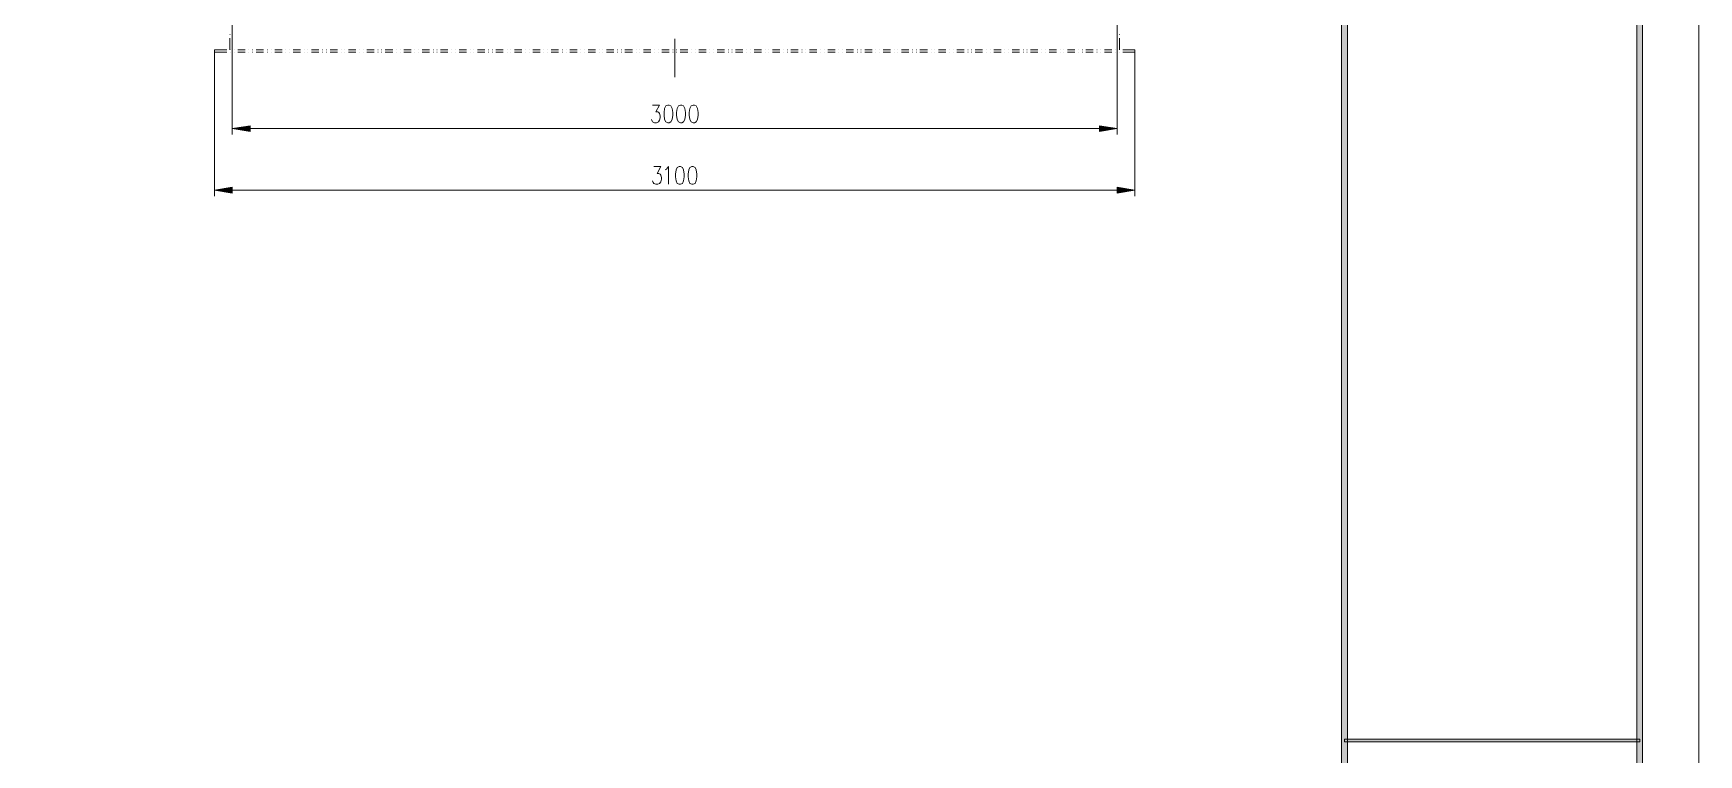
# Model space of a CAD drawing. Header units: millimetres. Extents: x 0 to 829, y 0 to 586.
# Drawn here: x 550.9 to 829.2, y 289.8 to 410.4 of the extents above; entities that cross this region are included whole.
import ezdxf

# ---------------------------------------------------------------- set-up
doc = ezdxf.new("R2010")
doc.units = ezdxf.units.MM

msp = doc.modelspace()

# ---------------------------------------------------------------- hatches: boundary and pattern name
h = msp.add_hatch(color=0)
h.dxf.hatch_style = 2
h.paths.add_polyline_path([(819.788528, 9.36625), (818.80075, 10.3505), (818.80075, 575.281778), (819.788528, 576.266028)])
h = msp.add_hatch(color=0)
h.dxf.hatch_style = 2
h.paths.add_polyline_path([(770.449028, 9.860139), (769.464778, 9.860139), (769.464778, 575.772139), (770.449028, 575.772139)])
h = msp.add_hatch(color=0)
h.dxf.hatch_style = 2
h.paths.add_polyline_path([(587.064556, 394.962944), (584.10475, 394.469056), (587.064556, 393.975167)])
h = msp.add_hatch(color=0)
h.dxf.hatch_style = 2
h.paths.add_polyline_path([(729.032917, 394.962944), (731.992722, 394.469056), (729.032917, 393.975167)])
h = msp.add_hatch(color=0)
h.dxf.hatch_style = 2
h.paths.add_polyline_path([(584.10475, 384.668889), (581.148472, 384.178528), (584.10475, 383.684639)])
h = msp.add_hatch(color=0)
h.dxf.hatch_style = 2
h.paths.add_polyline_path([(731.992722, 384.668889), (734.949, 384.178528), (731.992722, 383.684639)])
h = msp.add_hatch(color=0)
h.dxf.hatch_style = 2
h.paths.add_polyline_path([(769.958667, 291.990639), (769.958667, 292.413972), (819.294639, 292.413972), (819.294639, 291.990639)])

# ---------------------------------------------------------------- linework, layer by layer
at = {"color": 0, "lineweight": 0}
for points in [[(0, 0), (0, 585.632278), (829.154778, 585.632278), (829.154778, 0)], [(819.788528, 9.36625), (818.80075, 10.3505), (818.80075, 575.281778), (819.788528, 576.266028)], [(770.449028, 9.860139), (769.464778, 9.860139), (769.464778, 575.772139), (770.449028, 575.772139)], [(656.886333, 398.413111), (656.568833, 398.272), (656.357167, 397.848667), (656.251333, 397.146639), (656.251333, 396.723306), (656.357167, 396.01775), (656.568833, 395.597944), (656.886333, 395.456833), (657.098, 395.456833), (657.4155, 395.597944), (657.627167, 396.01775), (657.733, 396.723306), (657.733, 397.146639), (657.627167, 397.848667), (657.4155, 398.272), (657.098, 398.413111)], [(658.999472, 398.413111), (658.681972, 398.272), (658.470306, 397.848667), (658.364472, 397.146639), (658.364472, 396.723306), (658.470306, 396.01775), (658.681972, 395.597944), (658.999472, 395.456833), (659.211139, 395.456833), (659.528639, 395.597944), (659.740306, 396.01775), (659.846139, 396.723306), (659.846139, 397.146639), (659.740306, 397.848667), (659.528639, 398.272), (659.211139, 398.413111)], [(661.112611, 398.413111), (660.795111, 398.272), (660.583444, 397.848667), (660.477611, 397.146639), (660.477611, 396.723306), (660.583444, 396.01775), (660.795111, 395.597944), (661.112611, 395.456833), (661.324278, 395.456833), (661.641778, 395.597944), (661.849917, 396.01775), (661.95575, 396.723306), (661.95575, 397.146639), (661.849917, 397.848667), (661.641778, 398.272), (661.324278, 398.413111)], [(587.064556, 394.962944), (584.10475, 394.469056), (587.064556, 393.975167)], [(729.032917, 394.962944), (731.992722, 394.469056), (729.032917, 393.975167)], [(658.787806, 388.122583), (658.470306, 387.981472), (658.258639, 387.558139), (658.152806, 386.852583), (658.152806, 386.42925), (658.258639, 385.727222), (658.470306, 385.303889), (658.787806, 385.162778), (658.999472, 385.162778), (659.316972, 385.303889), (659.528639, 385.727222), (659.634472, 386.42925), (659.634472, 386.852583), (659.528639, 387.558139), (659.316972, 387.981472), (658.999472, 388.122583)], [(660.900944, 388.122583), (660.583444, 387.981472), (660.371778, 387.558139), (660.265944, 386.852583), (660.265944, 386.42925), (660.371778, 385.727222), (660.583444, 385.303889), (660.900944, 385.162778), (661.112611, 385.162778), (661.430111, 385.303889), (661.641778, 385.727222), (661.747611, 386.42925), (661.747611, 386.852583), (661.641778, 387.558139), (661.430111, 387.981472), (661.112611, 388.122583)], [(584.10475, 384.668889), (581.148472, 384.178528), (584.10475, 383.684639)], [(731.992722, 384.668889), (734.949, 384.178528), (731.992722, 383.684639)], [(769.958667, 291.990639), (769.958667, 292.413972), (819.294639, 292.413972), (819.294639, 291.990639)]]:
    msp.add_lwpolyline(points, close=True, dxfattribs=at)
for points in [[(584.10475, 415.759194), (584.10475, 393.484806)], [(731.992722, 415.759194), (731.992722, 393.484806)], [(583.709639, 410.188833), (583.727278, 410.188833)], [(583.709639, 409.571472), (583.709639, 407.662944)], [(584.10475, 410.188833), (584.122389, 410.188833)], [(584.10475, 409.571472), (584.10475, 407.662944)], [(658.0505, 409.493861), (658.0505, 403.087417)], [(731.992722, 410.188833), (732.010361, 410.188833)], [(731.992722, 409.571472), (731.992722, 407.662944)], [(732.387833, 410.188833), (732.405472, 410.188833)], [(732.387833, 409.571472), (732.387833, 407.662944)], [(581.148472, 407.662944), (583.180472, 407.662944)], [(581.148472, 407.662944), (581.148472, 407.267833)], [(581.148472, 407.267833), (583.180472, 407.267833)], [(581.148472, 407.267833), (581.148472, 383.19075)], [(583.797833, 407.662944), (583.815472, 407.662944)], [(583.797833, 407.267833), (583.815472, 407.267833)], [(584.411667, 407.662944), (584.429306, 407.662944)], [(584.411667, 407.267833), (584.429306, 407.267833)], [(585.029028, 407.662944), (586.26375, 407.662944)], [(585.029028, 407.267833), (586.26375, 407.267833)], [(586.877583, 407.662944), (586.895222, 407.662944)], [(586.877583, 407.267833), (586.895222, 407.267833)], [(587.494944, 407.662944), (587.512583, 407.662944)], [(587.494944, 407.267833), (587.512583, 407.267833)], [(588.112306, 407.662944), (589.3435, 407.662944)], [(588.112306, 407.267833), (589.3435, 407.267833)], [(589.960861, 407.662944), (589.9785, 407.662944)], [(589.960861, 407.267833), (589.9785, 407.267833)], [(590.574694, 407.662944), (590.592333, 407.662944)], [(590.574694, 407.267833), (590.592333, 407.267833)], [(591.192056, 407.662944), (592.42325, 407.662944)], [(591.192056, 407.267833), (592.42325, 407.267833)], [(593.040611, 407.662944), (593.05825, 407.662944)], [(593.040611, 407.267833), (593.05825, 407.267833)], [(593.657972, 407.662944), (593.675611, 407.662944)], [(593.657972, 407.267833), (593.675611, 407.267833)], [(594.271806, 407.662944), (595.506528, 407.662944)], [(594.271806, 407.267833), (595.506528, 407.267833)], [(596.120361, 407.662944), (596.138, 407.662944)], [(596.120361, 407.267833), (596.138, 407.267833)], [(596.737722, 407.662944), (596.755361, 407.662944)], [(596.737722, 407.267833), (596.755361, 407.267833)], [(597.355083, 407.662944), (598.586278, 407.662944)], [(597.355083, 407.267833), (598.586278, 407.267833)], [(599.203639, 407.662944), (599.221278, 407.662944)], [(599.203639, 407.267833), (599.221278, 407.267833)], [(599.817472, 407.662944), (599.835111, 407.662944)], [(599.817472, 407.267833), (599.835111, 407.267833)], [(600.434833, 407.662944), (601.666028, 407.662944)], [(600.434833, 407.267833), (601.666028, 407.267833)], [(602.283389, 407.662944), (602.301028, 407.662944)], [(602.283389, 407.267833), (602.301028, 407.267833)], [(602.90075, 407.662944), (602.918389, 407.662944)], [(602.90075, 407.267833), (602.918389, 407.267833)], [(603.514583, 407.662944), (604.749306, 407.662944)], [(603.514583, 407.267833), (604.749306, 407.267833)], [(605.363139, 407.662944), (605.380778, 407.662944)], [(605.363139, 407.267833), (605.380778, 407.267833)], [(605.9805, 407.662944), (605.998139, 407.662944)], [(605.9805, 407.267833), (605.998139, 407.267833)], [(606.597861, 407.662944), (607.829056, 407.662944)], [(606.597861, 407.267833), (607.829056, 407.267833)], [(608.446417, 407.662944), (608.464056, 407.662944)], [(608.446417, 407.267833), (608.464056, 407.267833)], [(609.06025, 407.662944), (609.077889, 407.662944)], [(609.06025, 407.267833), (609.077889, 407.267833)], [(609.677611, 407.662944), (610.908806, 407.662944)], [(609.677611, 407.267833), (610.908806, 407.267833)], [(611.526167, 407.662944), (611.543806, 407.662944)], [(611.526167, 407.267833), (611.543806, 407.267833)], [(612.143528, 407.662944), (612.161167, 407.662944)], [(612.143528, 407.267833), (612.161167, 407.267833)], [(612.757361, 407.662944), (613.992083, 407.662944)], [(612.757361, 407.267833), (613.992083, 407.267833)], [(614.605917, 407.662944), (614.623556, 407.662944)], [(614.605917, 407.267833), (614.623556, 407.267833)], [(615.223278, 407.662944), (615.240917, 407.662944)], [(615.223278, 407.267833), (615.240917, 407.267833)], [(615.840639, 407.662944), (617.071833, 407.662944)], [(615.840639, 407.267833), (617.071833, 407.267833)], [(617.689194, 407.662944), (617.706833, 407.662944)], [(617.689194, 407.267833), (617.706833, 407.267833)], [(618.303028, 407.662944), (618.320667, 407.662944)], [(618.303028, 407.267833), (618.320667, 407.267833)], [(618.920389, 407.662944), (620.151583, 407.662944)], [(618.920389, 407.267833), (620.151583, 407.267833)], [(620.768944, 407.662944), (620.786583, 407.662944)], [(620.768944, 407.267833), (620.786583, 407.267833)], [(621.386306, 407.662944), (621.403944, 407.662944)], [(621.386306, 407.267833), (621.403944, 407.267833)], [(622.000139, 407.662944), (623.234861, 407.662944)], [(622.000139, 407.267833), (623.234861, 407.267833)], [(623.848694, 407.662944), (623.866333, 407.662944)], [(623.848694, 407.267833), (623.866333, 407.267833)], [(624.466056, 407.662944), (624.483694, 407.662944)], [(624.466056, 407.267833), (624.483694, 407.267833)], [(625.083417, 407.662944), (626.314611, 407.662944)], [(625.083417, 407.267833), (626.314611, 407.267833)], [(626.931972, 407.662944), (626.949611, 407.662944)], [(626.931972, 407.267833), (626.949611, 407.267833)], [(627.545806, 407.662944), (627.563444, 407.662944)], [(627.545806, 407.267833), (627.563444, 407.267833)], [(628.163167, 407.662944), (629.394361, 407.662944)], [(628.163167, 407.267833), (629.394361, 407.267833)], [(630.011722, 407.662944), (630.029361, 407.662944)], [(630.011722, 407.267833), (630.029361, 407.267833)], [(630.629083, 407.662944), (630.646722, 407.662944)], [(630.629083, 407.267833), (630.646722, 407.267833)], [(631.242917, 407.662944), (632.477639, 407.662944)], [(631.242917, 407.267833), (632.477639, 407.267833)], [(633.091472, 407.662944), (633.109111, 407.662944)], [(633.091472, 407.267833), (633.109111, 407.267833)], [(633.708833, 407.662944), (633.726472, 407.662944)], [(633.708833, 407.267833), (633.726472, 407.267833)], [(634.326194, 407.662944), (635.557389, 407.662944)], [(634.326194, 407.267833), (635.557389, 407.267833)], [(636.17475, 407.662944), (636.192389, 407.662944)], [(636.17475, 407.267833), (636.192389, 407.267833)], [(636.788583, 407.662944), (636.806222, 407.662944)], [(636.788583, 407.267833), (636.806222, 407.267833)], [(637.405944, 407.662944), (638.637139, 407.662944)], [(637.405944, 407.267833), (638.637139, 407.267833)], [(639.2545, 407.662944), (639.272139, 407.662944)], [(639.2545, 407.267833), (639.272139, 407.267833)], [(639.871861, 407.662944), (639.8895, 407.662944)], [(639.871861, 407.267833), (639.8895, 407.267833)], [(640.485694, 407.662944), (641.720417, 407.662944)], [(640.485694, 407.267833), (641.720417, 407.267833)], [(642.33425, 407.662944), (642.351889, 407.662944)], [(642.33425, 407.267833), (642.351889, 407.267833)], [(642.951611, 407.662944), (642.96925, 407.662944)], [(642.951611, 407.267833), (642.96925, 407.267833)], [(643.568972, 407.662944), (644.800167, 407.662944)], [(643.568972, 407.267833), (644.800167, 407.267833)], [(645.417528, 407.662944), (645.435167, 407.662944)], [(645.417528, 407.267833), (645.435167, 407.267833)], [(646.031361, 407.662944), (646.049, 407.662944)], [(646.031361, 407.267833), (646.049, 407.267833)], [(646.648722, 407.662944), (647.879917, 407.662944)], [(646.648722, 407.267833), (647.879917, 407.267833)], [(648.497278, 407.662944), (648.514917, 407.662944)], [(648.497278, 407.267833), (648.514917, 407.267833)], [(649.114639, 407.662944), (649.132278, 407.662944)], [(649.114639, 407.267833), (649.132278, 407.267833)], [(649.728472, 407.662944), (650.963194, 407.662944)], [(649.728472, 407.267833), (650.963194, 407.267833)], [(651.577028, 407.662944), (651.594667, 407.662944)], [(651.577028, 407.267833), (651.594667, 407.267833)], [(652.194389, 407.662944), (652.212028, 407.662944)], [(652.194389, 407.267833), (652.212028, 407.267833)], [(652.81175, 407.662944), (654.042944, 407.662944)], [(652.81175, 407.267833), (654.042944, 407.267833)], [(654.660306, 407.662944), (654.677944, 407.662944)], [(654.660306, 407.267833), (654.677944, 407.267833)], [(655.277667, 407.662944), (655.295306, 407.662944)], [(655.277667, 407.267833), (655.295306, 407.267833)], [(655.8915, 407.662944), (657.126222, 407.662944)], [(655.8915, 407.267833), (657.126222, 407.267833)], [(657.740056, 407.662944), (657.757694, 407.662944)], [(657.740056, 407.267833), (657.757694, 407.267833)], [(658.357417, 407.662944), (658.375056, 407.662944)], [(658.357417, 407.267833), (658.375056, 407.267833)], [(658.974778, 407.662944), (660.205972, 407.662944)], [(658.974778, 407.267833), (660.205972, 407.267833)], [(660.823333, 407.662944), (660.840972, 407.662944)], [(660.823333, 407.267833), (660.840972, 407.267833)], [(661.437167, 407.662944), (661.454806, 407.662944)], [(661.437167, 407.267833), (661.454806, 407.267833)], [(662.054528, 407.662944), (663.285722, 407.662944)], [(662.054528, 407.267833), (663.285722, 407.267833)], [(663.903083, 407.662944), (663.920722, 407.662944)], [(663.903083, 407.267833), (663.920722, 407.267833)], [(664.520444, 407.662944), (664.538083, 407.662944)], [(664.520444, 407.267833), (664.538083, 407.267833)], [(665.134278, 407.662944), (666.369, 407.662944)], [(665.134278, 407.267833), (666.369, 407.267833)], [(666.982833, 407.662944), (667.000472, 407.662944)], [(666.982833, 407.267833), (667.000472, 407.267833)], [(667.600194, 407.662944), (667.617833, 407.662944)], [(667.600194, 407.267833), (667.617833, 407.267833)], [(668.217556, 407.662944), (669.44875, 407.662944)], [(668.217556, 407.267833), (669.44875, 407.267833)], [(670.066111, 407.662944), (670.08375, 407.662944)], [(670.066111, 407.267833), (670.08375, 407.267833)], [(670.679944, 407.662944), (670.697583, 407.662944)], [(670.679944, 407.267833), (670.697583, 407.267833)], [(671.297306, 407.662944), (672.5285, 407.662944)], [(671.297306, 407.267833), (672.5285, 407.267833)], [(673.145861, 407.662944), (673.1635, 407.662944)], [(673.145861, 407.267833), (673.1635, 407.267833)], [(673.763222, 407.662944), (673.780861, 407.662944)], [(673.763222, 407.267833), (673.780861, 407.267833)], [(674.377056, 407.662944), (675.611778, 407.662944)], [(674.377056, 407.267833), (675.611778, 407.267833)], [(676.225611, 407.662944), (676.24325, 407.662944)], [(676.225611, 407.267833), (676.24325, 407.267833)], [(676.842972, 407.662944), (676.860611, 407.662944)], [(676.842972, 407.267833), (676.860611, 407.267833)], [(677.460333, 407.662944), (678.691528, 407.662944)], [(677.460333, 407.267833), (678.691528, 407.267833)], [(679.308889, 407.662944), (679.326528, 407.662944)], [(679.308889, 407.267833), (679.326528, 407.267833)], [(679.922722, 407.662944), (679.940361, 407.662944)], [(679.922722, 407.267833), (679.940361, 407.267833)], [(680.540083, 407.662944), (681.771278, 407.662944)], [(680.540083, 407.267833), (681.771278, 407.267833)], [(682.388639, 407.662944), (682.406278, 407.662944)], [(682.388639, 407.267833), (682.406278, 407.267833)], [(683.006, 407.662944), (683.023639, 407.662944)], [(683.006, 407.267833), (683.023639, 407.267833)], [(683.619833, 407.662944), (684.854556, 407.662944)], [(683.619833, 407.267833), (684.854556, 407.267833)], [(685.468389, 407.662944), (685.486028, 407.662944)], [(685.468389, 407.267833), (685.486028, 407.267833)], [(686.08575, 407.662944), (686.103389, 407.662944)], [(686.08575, 407.267833), (686.103389, 407.267833)], [(686.703111, 407.662944), (687.934306, 407.662944)], [(686.703111, 407.267833), (687.934306, 407.267833)], [(688.551667, 407.662944), (688.569306, 407.662944)], [(688.551667, 407.267833), (688.569306, 407.267833)], [(689.1655, 407.662944), (689.183139, 407.662944)], [(689.1655, 407.267833), (689.183139, 407.267833)], [(689.782861, 407.662944), (691.014056, 407.662944)], [(689.782861, 407.267833), (691.014056, 407.267833)], [(691.631417, 407.662944), (691.649056, 407.662944)], [(691.631417, 407.267833), (691.649056, 407.267833)], [(692.248778, 407.662944), (692.266417, 407.662944)], [(692.248778, 407.267833), (692.266417, 407.267833)], [(692.862611, 407.662944), (694.097333, 407.662944)], [(692.862611, 407.267833), (694.097333, 407.267833)], [(694.711167, 407.662944), (694.728806, 407.662944)], [(694.711167, 407.267833), (694.728806, 407.267833)], [(695.328528, 407.662944), (695.346167, 407.662944)], [(695.328528, 407.267833), (695.346167, 407.267833)], [(695.945889, 407.662944), (697.177083, 407.662944)], [(695.945889, 407.267833), (697.177083, 407.267833)], [(697.794444, 407.662944), (697.812083, 407.662944)], [(697.794444, 407.267833), (697.812083, 407.267833)], [(698.408278, 407.662944), (698.425917, 407.662944)], [(698.408278, 407.267833), (698.425917, 407.267833)], [(699.025639, 407.662944), (700.256833, 407.662944)], [(699.025639, 407.267833), (700.256833, 407.267833)], [(700.874194, 407.662944), (700.891833, 407.662944)], [(700.874194, 407.267833), (700.891833, 407.267833)], [(701.491556, 407.662944), (701.509194, 407.662944)], [(701.491556, 407.267833), (701.509194, 407.267833)], [(702.105389, 407.662944), (703.340111, 407.662944)], [(702.105389, 407.267833), (703.340111, 407.267833)], [(703.953944, 407.662944), (703.971583, 407.662944)], [(703.953944, 407.267833), (703.971583, 407.267833)], [(704.571306, 407.662944), (704.588944, 407.662944)], [(704.571306, 407.267833), (704.588944, 407.267833)], [(705.188667, 407.662944), (706.419861, 407.662944)], [(705.188667, 407.267833), (706.419861, 407.267833)], [(707.037222, 407.662944), (707.054861, 407.662944)], [(707.037222, 407.267833), (707.054861, 407.267833)], [(707.651056, 407.662944), (707.668694, 407.662944)], [(707.651056, 407.267833), (707.668694, 407.267833)], [(708.268417, 407.662944), (709.499611, 407.662944)], [(708.268417, 407.267833), (709.499611, 407.267833)], [(710.116972, 407.662944), (710.134611, 407.662944)], [(710.116972, 407.267833), (710.134611, 407.267833)], [(710.734333, 407.662944), (710.751972, 407.662944)], [(710.734333, 407.267833), (710.751972, 407.267833)], [(711.348167, 407.662944), (712.582889, 407.662944)], [(711.348167, 407.267833), (712.582889, 407.267833)], [(713.196722, 407.662944), (713.214361, 407.662944)], [(713.196722, 407.267833), (713.214361, 407.267833)], [(713.814083, 407.662944), (713.831722, 407.662944)], [(713.814083, 407.267833), (713.831722, 407.267833)], [(714.431444, 407.662944), (715.662639, 407.662944)], [(714.431444, 407.267833), (715.662639, 407.267833)], [(716.28, 407.662944), (716.297639, 407.662944)], [(716.28, 407.267833), (716.297639, 407.267833)], [(716.893833, 407.662944), (716.911472, 407.662944)], [(716.893833, 407.267833), (716.911472, 407.267833)], [(717.511194, 407.662944), (718.742389, 407.662944)], [(717.511194, 407.267833), (718.742389, 407.267833)], [(719.35975, 407.662944), (719.377389, 407.662944)], [(719.35975, 407.267833), (719.377389, 407.267833)], [(719.977111, 407.662944), (719.99475, 407.662944)], [(719.977111, 407.267833), (719.99475, 407.267833)], [(720.594472, 407.662944), (721.825667, 407.662944)], [(720.594472, 407.267833), (721.825667, 407.267833)], [(722.443028, 407.662944), (722.460667, 407.662944)], [(722.443028, 407.267833), (722.460667, 407.267833)], [(723.056861, 407.662944), (723.0745, 407.662944)], [(723.056861, 407.267833), (723.0745, 407.267833)], [(723.674222, 407.662944), (724.905417, 407.662944)], [(723.674222, 407.267833), (724.905417, 407.267833)], [(725.522778, 407.662944), (725.540417, 407.662944)], [(725.522778, 407.267833), (725.540417, 407.267833)], [(726.140139, 407.662944), (726.157778, 407.662944)], [(726.140139, 407.267833), (726.157778, 407.267833)], [(726.753972, 407.662944), (727.988694, 407.662944)], [(726.753972, 407.267833), (727.988694, 407.267833)], [(728.602528, 407.662944), (728.620167, 407.662944)], [(728.602528, 407.267833), (728.620167, 407.267833)], [(729.219889, 407.662944), (729.237528, 407.662944)], [(729.219889, 407.267833), (729.237528, 407.267833)], [(729.83725, 407.662944), (731.068444, 407.662944)], [(729.83725, 407.267833), (731.068444, 407.267833)], [(731.685806, 407.662944), (731.703444, 407.662944)], [(731.685806, 407.267833), (731.703444, 407.267833)], [(732.299639, 407.662944), (732.317278, 407.662944)], [(732.299639, 407.267833), (732.317278, 407.267833)], [(732.917, 407.662944), (734.949, 407.662944)], [(732.917, 407.267833), (734.949, 407.267833)], [(734.949, 407.662944), (734.949, 407.267833)], [(734.949, 407.267833), (734.949, 383.19075)], [(654.353389, 398.413111), (655.514028, 398.413111), (654.879028, 397.28775), (655.196528, 397.28775), (655.408194, 397.146639), (655.514028, 397.005528), (655.619861, 396.582194), (655.619861, 396.299972), (655.514028, 395.876639), (655.302361, 395.597944), (654.984861, 395.456833), (654.667361, 395.456833), (654.353389, 395.597944), (654.247556, 395.739056), (654.141722, 396.01775)], [(587.064556, 394.469056), (729.032917, 394.469056)], [(654.561528, 388.122583), (655.725694, 388.122583), (655.090694, 386.993694), (655.408194, 386.993694), (655.619861, 386.852583), (655.725694, 386.711472), (655.831528, 386.291667), (655.831528, 386.009444), (655.725694, 385.586111), (655.514028, 385.303889), (655.196528, 385.162778), (654.879028, 385.162778), (654.561528, 385.303889), (654.455694, 385.445), (654.353389, 385.727222)], [(656.463, 387.558139), (656.674667, 387.69925), (656.992167, 388.122583), (656.992167, 385.162778)], [(584.10475, 384.178528), (731.992722, 384.178528)]]:
    msp.add_lwpolyline(points, dxfattribs=at)

doc.saveas('drawing.dxf')
